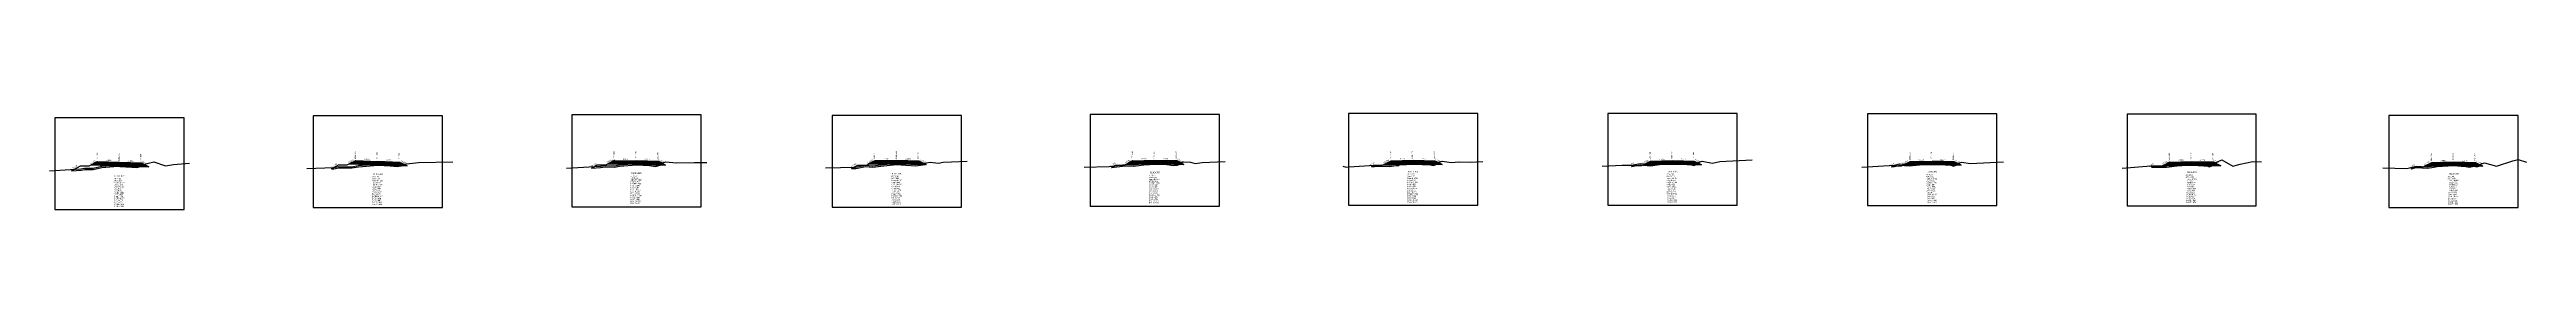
# Model space of a CAD drawing. Extents: x -7 to 78429, y 1189 to 1262.
# Drawn here: x 36794 to 37362, y 1240 to 1262 of the extents above; entities that cross this region are included whole.
import ezdxf
from ezdxf.enums import TextEntityAlignment as Align

# ---------------------------------------------------------------- set-up
doc = ezdxf.new("R2010")
doc.units = 0

msp = doc.modelspace()

# ---------------------------------------------------------------- linework, layer by layer
at = {"layer": 'A4_BORDER', "color": 7}
for points in [[(36794.767, 1240.319), (36824.467, 1240.319), (36824.467, 1261.319), (36794.767, 1261.319), (36794.767, 1240.319)], [(36854.046, 1240.767), (36883.746, 1240.767), (36883.746, 1261.767), (36854.046, 1261.767), (36854.046, 1240.767)], [(36913.459, 1240.97), (36943.159, 1240.97), (36943.159, 1261.97), (36913.459, 1261.97), (36913.459, 1240.97)], [(36973.273, 1240.856), (37002.973, 1240.856), (37002.973, 1261.856), (36973.273, 1261.856), (36973.273, 1240.856)], [(37032.493, 1241.113), (37062.193, 1241.113), (37062.193, 1262.113), (37032.493, 1262.113), (37032.493, 1241.113)], [(37091.816, 1241.308), (37121.516, 1241.308), (37121.516, 1262.308), (37091.816, 1262.308), (37091.816, 1241.308)], [(37151.36, 1241.319), (37181.06, 1241.319), (37181.06, 1262.319), (37151.36, 1262.319), (37151.36, 1241.319)], [(37210.996, 1241.25), (37240.696, 1241.25), (37240.696, 1262.25), (37210.996, 1262.25), (37210.996, 1241.25)], [(37270.614, 1241.191), (37300.314, 1241.191), (37300.314, 1262.191), (37270.614, 1262.191), (37270.614, 1241.191)], [(37330.778, 1240.82), (37360.478, 1240.82), (37360.478, 1261.82), (37330.778, 1261.82), (37330.778, 1240.82)]]:
    msp.add_lwpolyline(points, dxfattribs=at)
at = {"layer": 'CLEAR_GROUND', "color": 8}
for points in [[(36798.604, 1249.169), (36800.77, 1249.307), (36801.616, 1249.464), (36803.575, 1249.503), (36805.56, 1249.952), (36809.181, 1250.224), (36809.68, 1250.179), (36812.391, 1250.029), (36813.59, 1249.969), (36815.575, 1250.48)], [(36858.304, 1249.617), (36858.813, 1249.632), (36859.891, 1249.848), (36862.943, 1249.836), (36864.476, 1250.068), (36868.897, 1250.471), (36871.755, 1250.359), (36873.376, 1250.201), (36875.33, 1250.449)], [(36918.004, 1249.82), (36920.09, 1249.935), (36921.171, 1250.1), (36923.264, 1250.015), (36924.441, 1250.231), (36928.324, 1250.581), (36931.342, 1250.428), (36932.648, 1250.204), (36934.518, 1250.744)], [(36977.704, 1249.706), (36978.681, 1249.731), (36980.898, 1250.147), (36982.62, 1250.007), (36984.462, 1250.282), (36988.047, 1250.626), (36990.17, 1250.508), (36992.36, 1250.303), (36994.108, 1250.57), (36994.722, 1250.663)], [(37037.404, 1249.963), (37040.547, 1250.317), (37042.461, 1250.236), (37043.66, 1250.434), (37044.814, 1250.578), (37047.399, 1250.705), (37050.146, 1250.61), (37051.64, 1250.411), (37052.19, 1250.498), (37052.5, 1250.486), (37053.645, 1250.848)], [(37097.104, 1250.158), (37097.827, 1250.212), (37099.397, 1250.263), (37101.213, 1250.198), (37102.727, 1250.398), (37103.405, 1250.432), (37103.554, 1250.56), (37106.763, 1250.742), (37110.667, 1250.59), (37111.281, 1250.406), (37112.79, 1250.917)], [(37156.804, 1250.169), (37156.832, 1250.169), (37158.845, 1250.576), (37161.183, 1250.365), (37163.218, 1250.66), (37166.196, 1250.806), (37169.219, 1250.732), (37169.875, 1250.621), (37170.384, 1250.612), (37171.153, 1250.398), (37172.332, 1250.84)], [(37216.504, 1250.1), (37217.25, 1250.145), (37218.425, 1250.45), (37220.59, 1250.308), (37222.956, 1250.588), (37225.835, 1250.779), (37228.594, 1250.631), (37229.2, 1250.516), (37229.993, 1250.531), (37230.723, 1250.265), (37232.088, 1250.674)], [(37276.204, 1250.041), (37279.715, 1250.02), (37282.096, 1250.338), (37285.429, 1250.562), (37286.992, 1250.378), (37288.295, 1250.319), (37288.931, 1250.346), (37289.534, 1250.061), (37291.221, 1250.81)], [(37335.904, 1249.67), (37337.053, 1249.929), (37339.568, 1249.824), (37340.619, 1249.978), (37341.854, 1250.205), (37345.587, 1250.398), (37347.386, 1250.28), (37348.395, 1250.162), (37349.226, 1250.024), (37350.32, 1250.219), (37350.933, 1250.065), (37351.934, 1250.43)]]:
    msp.add_lwpolyline(points, dxfattribs=at)
at = {"layer": 'DESIGN_ROAD_TRIMMED', "color": 1}
for points in [[(36858.304, 1249.617), (36859.896, 1250.526), (36861.896, 1250.526), (36863.896, 1251.526), (36863.896, 1251.526), (36863.802, 1251.479), (36863.802, 1251.479), (36863.523, 1251.339), (36863.523, 1251.339), (36863.243, 1251.2), (36863.243, 1251.2), (36862.963, 1251.06), (36862.963, 1251.06), (36862.683, 1250.92), (36862.683, 1250.92), (36862.403, 1250.78), (36868.896, 1250.546), (36868.896, 1250.696), (36868.896, 1250.696), (36868.896, 1250.846), (36868.896, 1250.846), (36868.896, 1250.996), (36868.896, 1250.996), (36868.896, 1251.146), (36868.896, 1251.146), (36868.896, 1251.296), (36868.896, 1251.296), (36868.896, 1251.346), (36868.896, 1251.346), (36868.896, 1251.346), (36868.896, 1251.346), (36868.896, 1251.346), (36868.896, 1251.296), (36868.896, 1251.296), (36868.896, 1251.146), (36868.896, 1251.146), (36868.896, 1250.996), (36868.896, 1250.996), (36868.896, 1250.846), (36868.896, 1250.846), (36868.896, 1250.696), (36868.896, 1250.696), (36868.896, 1250.546), (36875.62, 1250.304), (36875.297, 1250.466), (36875.297, 1250.466), (36874.973, 1250.627), (36874.973, 1250.627), (36874.65, 1250.789), (36874.65, 1250.789), (36874.327, 1250.95), (36874.327, 1250.95), (36874.003, 1251.112), (36874.003, 1251.112), (36873.896, 1251.166), (36873.896, 1251.166), (36875.33, 1250.449)], [(36918.004, 1249.82), (36919.309, 1250.566), (36921.309, 1250.566), (36923.309, 1251.566), (36923.309, 1251.566), (36923.212, 1251.517), (36923.212, 1251.517), (36922.92, 1251.371), (36922.92, 1251.371), (36922.628, 1251.225), (36922.628, 1251.225), (36922.336, 1251.079), (36922.336, 1251.079), (36922.045, 1250.933), (36922.045, 1250.933), (36921.753, 1250.788), (36928.309, 1250.695), (36928.309, 1250.845), (36928.309, 1250.845), (36928.309, 1250.995), (36928.309, 1250.995), (36928.309, 1251.145), (36928.309, 1251.145), (36928.309, 1251.295), (36928.309, 1251.295), (36928.309, 1251.445), (36928.309, 1251.445), (36928.309, 1251.495), (36928.309, 1251.495), (36928.309, 1251.495), (36928.309, 1251.495), (36928.309, 1251.495), (36928.309, 1251.445), (36928.309, 1251.445), (36928.309, 1251.295), (36928.309, 1251.295), (36928.309, 1251.145), (36928.309, 1251.145), (36928.309, 1250.995), (36928.309, 1250.995), (36928.309, 1250.845), (36928.309, 1250.845), (36928.309, 1250.695), (36935.009, 1250.499), (36934.69, 1250.658), (36934.69, 1250.658), (36934.371, 1250.817), (36934.371, 1250.817), (36934.053, 1250.977), (36934.053, 1250.977), (36933.734, 1251.136), (36933.734, 1251.136), (36933.415, 1251.295), (36933.415, 1251.295), (36933.309, 1251.348), (36933.309, 1251.348), (36934.518, 1250.744)], [(36977.704, 1249.706), (36979.123, 1250.516), (36981.123, 1250.516), (36983.123, 1251.516), (36983.123, 1251.516), (36983.02, 1251.465), (36983.02, 1251.465), (36982.711, 1251.31), (36982.711, 1251.31), (36982.402, 1251.156), (36982.402, 1251.156), (36982.093, 1251.002), (36982.093, 1251.002), (36981.784, 1250.847), (36981.784, 1250.847), (36981.475, 1250.693), (36988.123, 1250.788), (36988.123, 1250.938), (36988.123, 1250.938), (36988.123, 1251.088), (36988.123, 1251.088), (36988.123, 1251.238), (36988.123, 1251.238), (36988.123, 1251.388), (36988.123, 1251.388), (36988.123, 1251.538), (36988.123, 1251.538), (36988.123, 1251.588), (36988.123, 1251.588), (36988.123, 1251.588), (36988.123, 1251.588), (36988.123, 1251.588), (36988.123, 1251.538), (36988.123, 1251.538), (36988.123, 1251.388), (36988.123, 1251.388), (36988.123, 1251.238), (36988.123, 1251.238), (36988.123, 1251.088), (36988.123, 1251.088), (36988.123, 1250.938), (36988.123, 1250.938), (36988.123, 1250.788), (36994.807, 1250.621), (36994.491, 1250.779), (36994.491, 1250.779), (36994.175, 1250.937), (36994.175, 1250.937), (36993.859, 1251.095), (36993.859, 1251.095), (36993.544, 1251.252), (36993.544, 1251.252), (36993.228, 1251.41), (36993.228, 1251.41), (36993.123, 1251.463), (36993.123, 1251.463), (36994.722, 1250.663)], [(37037.404, 1249.963), (37038.343, 1250.499), (37040.343, 1250.499), (37042.343, 1251.499), (37042.343, 1251.499), (37042.238, 1251.446), (37042.238, 1251.446), (37041.922, 1251.288), (37041.922, 1251.288), (37041.606, 1251.131), (37041.606, 1251.131), (37041.29, 1250.973), (37041.29, 1250.973), (37040.975, 1250.815), (37040.975, 1250.815), (37040.659, 1250.657), (37047.343, 1250.824), (37047.343, 1250.974), (37047.343, 1250.974), (37047.343, 1251.124), (37047.343, 1251.124), (37047.343, 1251.274), (37047.343, 1251.274), (37047.343, 1251.424), (37047.343, 1251.424), (37047.343, 1251.574), (37047.343, 1251.574), (37047.343, 1251.624), (37047.343, 1251.624), (37047.343, 1251.624), (37047.343, 1251.624), (37047.343, 1251.624), (37047.343, 1251.574), (37047.343, 1251.574), (37047.343, 1251.424), (37047.343, 1251.424), (37047.343, 1251.274), (37047.343, 1251.274), (37047.343, 1251.124), (37047.343, 1251.124), (37047.343, 1250.974), (37047.343, 1250.974), (37047.343, 1250.824), (37054.027, 1250.657), (37053.711, 1250.815), (37053.711, 1250.815), (37053.396, 1250.973), (37053.396, 1250.973), (37053.08, 1251.131), (37053.08, 1251.131), (37052.764, 1251.288), (37052.764, 1251.288), (37052.448, 1251.446), (37052.448, 1251.446), (37052.343, 1251.499), (37052.343, 1251.499), (37053.645, 1250.848)], [(37097.104, 1250.158), (37097.666, 1250.479), (37099.666, 1250.479), (37101.666, 1251.479), (37101.666, 1251.479), (37101.561, 1251.426), (37101.561, 1251.426), (37101.245, 1251.268), (37101.245, 1251.268), (37100.929, 1251.111), (37100.929, 1251.111), (37100.613, 1250.953), (37100.613, 1250.953), (37100.298, 1250.795), (37100.298, 1250.795), (37099.982, 1250.637), (37106.666, 1250.804), (37106.666, 1250.954), (37106.666, 1250.954), (37106.666, 1251.104), (37106.666, 1251.104), (37106.666, 1251.254), (37106.666, 1251.254), (37106.666, 1251.404), (37106.666, 1251.404), (37106.666, 1251.554), (37106.666, 1251.554), (37106.666, 1251.604), (37106.666, 1251.604), (37106.666, 1251.604), (37106.666, 1251.604), (37106.666, 1251.604), (37106.666, 1251.554), (37106.666, 1251.554), (37106.666, 1251.404), (37106.666, 1251.404), (37106.666, 1251.254), (37106.666, 1251.254), (37106.666, 1251.104), (37106.666, 1251.104), (37106.666, 1250.954), (37106.666, 1250.954), (37106.666, 1250.804), (37113.35, 1250.637), (37113.035, 1250.795), (37113.035, 1250.795), (37112.719, 1250.953), (37112.719, 1250.953), (37112.403, 1251.111), (37112.403, 1251.111), (37112.087, 1251.268), (37112.087, 1251.268), (37111.771, 1251.426), (37111.771, 1251.426), (37111.666, 1251.479), (37111.666, 1251.479), (37112.79, 1250.917)], [(37156.804, 1250.169), (37157.21, 1250.401), (37159.21, 1250.401), (37161.21, 1251.401), (37161.21, 1251.401), (37161.105, 1251.348), (37161.105, 1251.348), (37160.789, 1251.19), (37160.789, 1251.19), (37160.473, 1251.033), (37160.473, 1251.033), (37160.158, 1250.875), (37160.158, 1250.875), (37159.842, 1250.717), (37159.842, 1250.717), (37159.526, 1250.559), (37166.21, 1250.726), (37166.21, 1250.876), (37166.21, 1250.876), (37166.21, 1251.026), (37166.21, 1251.026), (37166.21, 1251.176), (37166.21, 1251.176), (37166.21, 1251.326), (37166.21, 1251.326), (37166.21, 1251.476), (37166.21, 1251.476), (37166.21, 1251.526), (37166.21, 1251.526), (37166.21, 1251.526), (37166.21, 1251.526), (37166.21, 1251.526), (37166.21, 1251.476), (37166.21, 1251.476), (37166.21, 1251.326), (37166.21, 1251.326), (37166.21, 1251.176), (37166.21, 1251.176), (37166.21, 1251.026), (37166.21, 1251.026), (37166.21, 1250.876), (37166.21, 1250.876), (37166.21, 1250.726), (37172.894, 1250.559), (37172.579, 1250.717), (37172.579, 1250.717), (37172.263, 1250.875), (37172.263, 1250.875), (37171.947, 1251.033), (37171.947, 1251.033), (37171.631, 1251.19), (37171.631, 1251.19), (37171.315, 1251.348), (37171.315, 1251.348), (37171.21, 1251.401), (37171.21, 1251.401), (37172.332, 1250.84)], [(37216.504, 1250.1), (37216.846, 1250.295), (37218.846, 1250.295), (37220.846, 1251.295), (37220.846, 1251.295), (37220.741, 1251.242), (37220.741, 1251.242), (37220.425, 1251.084), (37220.425, 1251.084), (37220.109, 1250.927), (37220.109, 1250.927), (37219.793, 1250.769), (37219.793, 1250.769), (37219.478, 1250.611), (37219.478, 1250.611), (37219.162, 1250.453), (37225.846, 1250.62), (37225.846, 1250.77), (37225.846, 1250.77), (37225.846, 1250.92), (37225.846, 1250.92), (37225.846, 1251.07), (37225.846, 1251.07), (37225.846, 1251.22), (37225.846, 1251.22), (37225.846, 1251.37), (37225.846, 1251.37), (37225.846, 1251.42), (37225.846, 1251.42), (37225.846, 1251.42), (37225.846, 1251.42), (37225.846, 1251.42), (37225.846, 1251.37), (37225.846, 1251.37), (37225.846, 1251.22), (37225.846, 1251.22), (37225.846, 1251.07), (37225.846, 1251.07), (37225.846, 1250.92), (37225.846, 1250.92), (37225.846, 1250.77), (37225.846, 1250.77), (37225.846, 1250.62), (37232.53, 1250.453), (37232.215, 1250.611), (37232.215, 1250.611), (37231.899, 1250.769), (37231.899, 1250.769), (37231.583, 1250.927), (37231.583, 1250.927), (37231.267, 1251.084), (37231.267, 1251.084), (37230.951, 1251.242), (37230.951, 1251.242), (37230.846, 1251.295), (37230.846, 1251.295), (37232.088, 1250.674)], [(36798.604, 1249.169), (36800.617, 1250.319), (36802.617, 1250.319), (36804.617, 1251.319), (36804.617, 1251.319), (36804.524, 1251.272), (36804.524, 1251.272), (36804.244, 1251.132), (36804.244, 1251.132), (36803.964, 1250.993), (36803.964, 1250.993), (36803.684, 1250.853), (36803.684, 1250.853), (36803.404, 1250.713), (36803.404, 1250.713), (36803.124, 1250.573), (36809.617, 1250.339), (36809.617, 1250.489), (36809.617, 1250.489), (36809.617, 1250.639), (36809.617, 1250.639), (36809.617, 1250.789), (36809.617, 1250.789), (36809.617, 1250.939), (36809.617, 1250.939), (36809.617, 1251.089), (36809.617, 1251.089), (36809.617, 1251.139), (36809.617, 1251.139), (36809.617, 1251.139), (36809.617, 1251.139), (36809.617, 1251.139), (36809.617, 1251.089), (36809.617, 1251.089), (36809.617, 1250.939), (36809.617, 1250.939), (36809.617, 1250.789), (36809.617, 1250.789), (36809.617, 1250.639), (36809.617, 1250.639), (36809.617, 1250.489), (36809.617, 1250.489), (36809.617, 1250.339), (36816.341, 1250.097), (36816.018, 1250.259), (36816.018, 1250.259), (36815.695, 1250.42), (36815.695, 1250.42), (36815.371, 1250.582), (36815.371, 1250.582), (36815.048, 1250.743), (36815.048, 1250.743), (36814.725, 1250.905), (36814.725, 1250.905), (36814.617, 1250.959), (36814.617, 1250.959), (36815.575, 1250.48)], [(37276.204, 1250.041), (37276.464, 1250.189), (37278.464, 1250.189), (37280.464, 1251.189), (37280.464, 1251.189), (37280.359, 1251.136), (37280.359, 1251.136), (37280.043, 1250.978), (37280.043, 1250.978), (37279.727, 1250.821), (37279.727, 1250.821), (37279.411, 1250.663), (37279.411, 1250.663), (37279.095, 1250.505), (37279.095, 1250.505), (37278.78, 1250.347), (37285.464, 1250.514), (37285.464, 1250.664), (37285.464, 1250.664), (37285.464, 1250.814), (37285.464, 1250.814), (37285.464, 1250.964), (37285.464, 1250.964), (37285.464, 1251.114), (37285.464, 1251.114), (37285.464, 1251.264), (37285.464, 1251.264), (37285.464, 1251.314), (37285.464, 1251.314), (37285.464, 1251.314), (37285.464, 1251.314), (37285.464, 1251.314), (37285.464, 1251.264), (37285.464, 1251.264), (37285.464, 1251.114), (37285.464, 1251.114), (37285.464, 1250.964), (37285.464, 1250.964), (37285.464, 1250.814), (37285.464, 1250.814), (37285.464, 1250.664), (37285.464, 1250.664), (37285.464, 1250.514), (37292.148, 1250.347), (37291.832, 1250.505), (37291.832, 1250.505), (37291.516, 1250.663), (37291.516, 1250.663), (37291.201, 1250.821), (37291.201, 1250.821), (37290.885, 1250.978), (37290.885, 1250.978), (37290.569, 1251.136), (37290.569, 1251.136), (37290.464, 1251.189), (37290.464, 1251.189), (37291.221, 1250.81)], [(37335.904, 1249.67), (37336.628, 1250.083), (37338.628, 1250.083), (37340.628, 1251.083), (37340.628, 1251.083), (37340.523, 1251.03), (37340.523, 1251.03), (37340.207, 1250.872), (37340.207, 1250.872), (37339.891, 1250.715), (37339.891, 1250.715), (37339.575, 1250.557), (37339.575, 1250.557), (37339.259, 1250.399), (37339.259, 1250.399), (37338.944, 1250.241), (37345.628, 1250.408), (37345.628, 1250.558), (37345.628, 1250.558), (37345.628, 1250.708), (37345.628, 1250.708), (37345.628, 1250.858), (37345.628, 1250.858), (37345.628, 1251.008), (37345.628, 1251.008), (37345.628, 1251.158), (37345.628, 1251.158), (37345.628, 1251.208), (37345.628, 1251.208), (37345.628, 1251.208), (37345.628, 1251.208), (37345.628, 1251.208), (37345.628, 1251.158), (37345.628, 1251.158), (37345.628, 1251.008), (37345.628, 1251.008), (37345.628, 1250.858), (37345.628, 1250.858), (37345.628, 1250.708), (37345.628, 1250.708), (37345.628, 1250.558), (37345.628, 1250.558), (37345.628, 1250.408), (37352.312, 1250.241), (37351.996, 1250.399), (37351.996, 1250.399), (37351.68, 1250.557), (37351.68, 1250.557), (37351.365, 1250.715), (37351.365, 1250.715), (37351.049, 1250.872), (37351.049, 1250.872), (37350.733, 1251.03), (37350.733, 1251.03), (37350.628, 1251.083), (37350.628, 1251.083), (37351.934, 1250.43)]]:
    msp.add_lwpolyline(points, dxfattribs=at)
at = {"layer": 'FINISHED_ROAD', "color": 2}
for points in [[(36859.896, 1250.526), (36861.896, 1250.526), (36863.896, 1251.526), (36863.896, 1251.526), (36868.896, 1251.346), (36873.896, 1251.166), (36873.896, 1251.166)], [(36919.309, 1250.566), (36921.309, 1250.566), (36923.309, 1251.566), (36923.309, 1251.566), (36928.309, 1251.495), (36933.309, 1251.348), (36933.309, 1251.348)], [(36979.123, 1250.516), (36981.123, 1250.516), (36983.123, 1251.516), (36983.123, 1251.516), (36988.123, 1251.588), (36993.123, 1251.463), (36993.123, 1251.463)], [(37038.343, 1250.499), (37040.343, 1250.499), (37042.343, 1251.499), (37042.343, 1251.499), (37047.343, 1251.624), (37052.343, 1251.499), (37052.343, 1251.499)], [(37097.666, 1250.479), (37099.666, 1250.479), (37101.666, 1251.479), (37101.666, 1251.479), (37106.666, 1251.604), (37111.666, 1251.479), (37111.666, 1251.479)], [(37157.21, 1250.401), (37159.21, 1250.401), (37161.21, 1251.401), (37161.21, 1251.401), (37166.21, 1251.526), (37171.21, 1251.401), (37171.21, 1251.401)], [(37216.846, 1250.295), (37218.846, 1250.295), (37220.846, 1251.295), (37220.846, 1251.295), (37225.846, 1251.42), (37230.846, 1251.295), (37230.846, 1251.295)], [(36800.617, 1250.319), (36802.617, 1250.319), (36804.617, 1251.319), (36804.617, 1251.319), (36809.617, 1251.139), (36814.617, 1250.959), (36814.617, 1250.959)], [(37276.464, 1250.189), (37278.464, 1250.189), (37280.464, 1251.189), (37280.464, 1251.189), (37285.464, 1251.314), (37290.464, 1251.189), (37290.464, 1251.189)], [(37336.628, 1250.083), (37338.628, 1250.083), (37340.628, 1251.083), (37340.628, 1251.083), (37345.628, 1251.208), (37350.628, 1251.083), (37350.628, 1251.083)]]:
    msp.add_lwpolyline(points, dxfattribs=at)
at = {"layer": 'LAYER_0', "color": 4}
for points in [[(36863.896, 1251.526), (36863.802, 1251.479), (36868.896, 1251.296), (36868.896, 1251.346)], [(36923.309, 1251.566), (36923.212, 1251.517), (36928.309, 1251.445), (36928.309, 1251.495)], [(36983.123, 1251.516), (36983.02, 1251.465), (36988.123, 1251.538), (36988.123, 1251.588)], [(37042.343, 1251.499), (37042.238, 1251.446), (37047.343, 1251.574), (37047.343, 1251.624)], [(37101.666, 1251.479), (37101.561, 1251.426), (37106.666, 1251.554), (37106.666, 1251.604)], [(37161.21, 1251.401), (37161.105, 1251.348), (37166.21, 1251.476), (37166.21, 1251.526)], [(37220.846, 1251.295), (37220.741, 1251.242), (37225.846, 1251.37), (37225.846, 1251.42)], [(36804.617, 1251.319), (36804.524, 1251.272), (36809.617, 1251.089), (36809.617, 1251.139)], [(37280.464, 1251.189), (37280.359, 1251.136), (37285.464, 1251.264), (37285.464, 1251.314)], [(37340.628, 1251.083), (37340.523, 1251.03), (37345.628, 1251.158), (37345.628, 1251.208)]]:
    msp.add_lwpolyline(points, dxfattribs=at)
at = {"layer": 'LAYER_1', "color": 4}
for points in [[(36863.802, 1251.479), (36863.523, 1251.339), (36868.896, 1251.146), (36868.896, 1251.296)], [(36923.212, 1251.517), (36922.92, 1251.371), (36928.309, 1251.295), (36928.309, 1251.445)], [(36983.02, 1251.465), (36982.711, 1251.31), (36988.123, 1251.388), (36988.123, 1251.538)], [(37042.238, 1251.446), (37041.922, 1251.288), (37047.343, 1251.424), (37047.343, 1251.574)], [(37101.561, 1251.426), (37101.245, 1251.268), (37106.666, 1251.404), (37106.666, 1251.554)], [(37161.105, 1251.348), (37160.789, 1251.19), (37166.21, 1251.326), (37166.21, 1251.476)], [(36804.524, 1251.272), (36804.244, 1251.132), (36809.617, 1250.939), (36809.617, 1251.089)], [(37220.741, 1251.242), (37220.425, 1251.084), (37225.846, 1251.22), (37225.846, 1251.37)], [(37280.359, 1251.136), (37280.043, 1250.978), (37285.464, 1251.114), (37285.464, 1251.264)], [(37340.523, 1251.03), (37340.207, 1250.872), (37345.628, 1251.008), (37345.628, 1251.158)]]:
    msp.add_lwpolyline(points, dxfattribs=at)
at = {"layer": 'LAYER_10', "color": 6}
for points in [[(36815.695, 1250.42), (36816.018, 1250.259), (36809.617, 1250.489), (36809.617, 1250.639)], [(36874.973, 1250.627), (36875.297, 1250.466), (36868.896, 1250.696), (36868.896, 1250.846)], [(36934.371, 1250.817), (36934.69, 1250.658), (36928.309, 1250.845), (36928.309, 1250.995)], [(36994.175, 1250.937), (36994.491, 1250.779), (36988.123, 1250.938), (36988.123, 1251.088)], [(37053.396, 1250.973), (37053.711, 1250.815), (37047.343, 1250.974), (37047.343, 1251.124)], [(37112.719, 1250.953), (37113.035, 1250.795), (37106.666, 1250.954), (37106.666, 1251.104)], [(37172.263, 1250.875), (37172.579, 1250.717), (37166.21, 1250.876), (37166.21, 1251.026)], [(37231.899, 1250.769), (37232.215, 1250.611), (37225.846, 1250.77), (37225.846, 1250.92)], [(37291.516, 1250.663), (37291.832, 1250.505), (37285.464, 1250.664), (37285.464, 1250.814)], [(37351.68, 1250.557), (37351.996, 1250.399), (37345.628, 1250.558), (37345.628, 1250.708)]]:
    msp.add_lwpolyline(points, dxfattribs=at)
at = {"layer": 'LAYER_11', "color": 6}
for points in [[(36816.018, 1250.259), (36816.341, 1250.097), (36809.617, 1250.339), (36809.617, 1250.489)], [(36875.297, 1250.466), (36875.62, 1250.304), (36868.896, 1250.546), (36868.896, 1250.696)], [(36934.69, 1250.658), (36935.009, 1250.499), (36928.309, 1250.695), (36928.309, 1250.845)], [(36994.491, 1250.779), (36994.807, 1250.621), (36988.123, 1250.788), (36988.123, 1250.938)], [(37053.711, 1250.815), (37054.027, 1250.657), (37047.343, 1250.824), (37047.343, 1250.974)], [(37113.035, 1250.795), (37113.35, 1250.637), (37106.666, 1250.804), (37106.666, 1250.954)], [(37172.579, 1250.717), (37172.894, 1250.559), (37166.21, 1250.726), (37166.21, 1250.876)], [(37232.215, 1250.611), (37232.53, 1250.453), (37225.846, 1250.62), (37225.846, 1250.77)], [(37291.832, 1250.505), (37292.148, 1250.347), (37285.464, 1250.514), (37285.464, 1250.664)], [(37351.996, 1250.399), (37352.312, 1250.241), (37345.628, 1250.408), (37345.628, 1250.558)]]:
    msp.add_lwpolyline(points, dxfattribs=at)
at = {"layer": 'LAYER_2', "color": 4}
for points in [[(37041.922, 1251.288), (37041.606, 1251.131), (37047.343, 1251.274), (37047.343, 1251.424)], [(36804.244, 1251.132), (36803.964, 1250.993), (36809.617, 1250.789), (36809.617, 1250.939)], [(36863.523, 1251.339), (36863.243, 1251.2), (36868.896, 1250.996), (36868.896, 1251.146)], [(36922.92, 1251.371), (36922.628, 1251.225), (36928.309, 1251.145), (36928.309, 1251.295)], [(36982.711, 1251.31), (36982.402, 1251.156), (36988.123, 1251.238), (36988.123, 1251.388)], [(37101.245, 1251.268), (37100.929, 1251.111), (37106.666, 1251.254), (37106.666, 1251.404)], [(37160.789, 1251.19), (37160.473, 1251.033), (37166.21, 1251.176), (37166.21, 1251.326)], [(37220.425, 1251.084), (37220.109, 1250.927), (37225.846, 1251.07), (37225.846, 1251.22)], [(37280.043, 1250.978), (37279.727, 1250.821), (37285.464, 1250.964), (37285.464, 1251.114)], [(37340.207, 1250.872), (37339.891, 1250.715), (37345.628, 1250.858), (37345.628, 1251.008)]]:
    msp.add_lwpolyline(points, dxfattribs=at)
at = {"layer": 'LAYER_3', "color": 4}
for points in [[(36803.964, 1250.993), (36803.684, 1250.853), (36809.617, 1250.639), (36809.617, 1250.789)], [(36863.243, 1251.2), (36862.963, 1251.06), (36868.896, 1250.846), (36868.896, 1250.996)], [(36922.628, 1251.225), (36922.336, 1251.079), (36928.309, 1250.995), (36928.309, 1251.145)], [(36982.402, 1251.156), (36982.093, 1251.002), (36988.123, 1251.088), (36988.123, 1251.238)], [(37041.606, 1251.131), (37041.29, 1250.973), (37047.343, 1251.124), (37047.343, 1251.274)], [(37100.929, 1251.111), (37100.613, 1250.953), (37106.666, 1251.104), (37106.666, 1251.254)], [(37160.473, 1251.033), (37160.158, 1250.875), (37166.21, 1251.026), (37166.21, 1251.176)], [(37220.109, 1250.927), (37219.793, 1250.769), (37225.846, 1250.92), (37225.846, 1251.07)], [(37279.727, 1250.821), (37279.411, 1250.663), (37285.464, 1250.814), (37285.464, 1250.964)], [(37339.891, 1250.715), (37339.575, 1250.557), (37345.628, 1250.708), (37345.628, 1250.858)]]:
    msp.add_lwpolyline(points, dxfattribs=at)
at = {"layer": 'LAYER_4', "color": 4}
for points in [[(36803.684, 1250.853), (36803.404, 1250.713), (36809.617, 1250.489), (36809.617, 1250.639)], [(36862.963, 1251.06), (36862.683, 1250.92), (36868.896, 1250.696), (36868.896, 1250.846)], [(36922.336, 1251.079), (36922.045, 1250.933), (36928.309, 1250.845), (36928.309, 1250.995)], [(36982.093, 1251.002), (36981.784, 1250.847), (36988.123, 1250.938), (36988.123, 1251.088)], [(37041.29, 1250.973), (37040.975, 1250.815), (37047.343, 1250.974), (37047.343, 1251.124)], [(37100.613, 1250.953), (37100.298, 1250.795), (37106.666, 1250.954), (37106.666, 1251.104)], [(37160.158, 1250.875), (37159.842, 1250.717), (37166.21, 1250.876), (37166.21, 1251.026)], [(37219.793, 1250.769), (37219.478, 1250.611), (37225.846, 1250.77), (37225.846, 1250.92)], [(37279.411, 1250.663), (37279.095, 1250.505), (37285.464, 1250.664), (37285.464, 1250.814)], [(37339.575, 1250.557), (37339.259, 1250.399), (37345.628, 1250.558), (37345.628, 1250.708)]]:
    msp.add_lwpolyline(points, dxfattribs=at)
at = {"layer": 'LAYER_5', "color": 4}
for points in [[(36803.404, 1250.713), (36803.124, 1250.573), (36809.617, 1250.339), (36809.617, 1250.489)], [(36862.683, 1250.92), (36862.403, 1250.78), (36868.896, 1250.546), (36868.896, 1250.696)], [(36922.045, 1250.933), (36921.753, 1250.788), (36928.309, 1250.695), (36928.309, 1250.845)], [(36981.784, 1250.847), (36981.475, 1250.693), (36988.123, 1250.788), (36988.123, 1250.938)], [(37040.975, 1250.815), (37040.659, 1250.657), (37047.343, 1250.824), (37047.343, 1250.974)], [(37100.298, 1250.795), (37099.982, 1250.637), (37106.666, 1250.804), (37106.666, 1250.954)], [(37159.842, 1250.717), (37159.526, 1250.559), (37166.21, 1250.726), (37166.21, 1250.876)], [(37219.478, 1250.611), (37219.162, 1250.453), (37225.846, 1250.62), (37225.846, 1250.77)], [(37279.095, 1250.505), (37278.78, 1250.347), (37285.464, 1250.514), (37285.464, 1250.664)], [(37339.259, 1250.399), (37338.944, 1250.241), (37345.628, 1250.408), (37345.628, 1250.558)]]:
    msp.add_lwpolyline(points, dxfattribs=at)
at = {"layer": 'LAYER_6', "color": 6}
for points in [[(36933.309, 1251.348), (36933.415, 1251.295), (36928.309, 1251.445), (36928.309, 1251.495)], [(36993.123, 1251.463), (36993.228, 1251.41), (36988.123, 1251.538), (36988.123, 1251.588)], [(37052.343, 1251.499), (37052.448, 1251.446), (37047.343, 1251.574), (37047.343, 1251.624)], [(37111.666, 1251.479), (37111.771, 1251.426), (37106.666, 1251.554), (37106.666, 1251.604)], [(37171.21, 1251.401), (37171.315, 1251.348), (37166.21, 1251.476), (37166.21, 1251.526)], [(37230.846, 1251.295), (37230.951, 1251.242), (37225.846, 1251.37), (37225.846, 1251.42)], [(36814.617, 1250.959), (36814.725, 1250.905), (36809.617, 1251.089), (36809.617, 1251.139)], [(36873.896, 1251.166), (36874.003, 1251.112), (36868.896, 1251.296), (36868.896, 1251.346)], [(37290.464, 1251.189), (37290.569, 1251.136), (37285.464, 1251.264), (37285.464, 1251.314)], [(37350.628, 1251.083), (37350.733, 1251.03), (37345.628, 1251.158), (37345.628, 1251.208)]]:
    msp.add_lwpolyline(points, dxfattribs=at)
at = {"layer": 'LAYER_7', "color": 6}
for points in [[(36933.415, 1251.295), (36933.734, 1251.136), (36928.309, 1251.295), (36928.309, 1251.445)], [(36993.228, 1251.41), (36993.544, 1251.252), (36988.123, 1251.388), (36988.123, 1251.538)], [(37052.448, 1251.446), (37052.764, 1251.288), (37047.343, 1251.424), (37047.343, 1251.574)], [(37111.771, 1251.426), (37112.087, 1251.268), (37106.666, 1251.404), (37106.666, 1251.554)], [(37171.315, 1251.348), (37171.631, 1251.19), (37166.21, 1251.326), (37166.21, 1251.476)], [(36814.725, 1250.905), (36815.048, 1250.743), (36809.617, 1250.939), (36809.617, 1251.089)], [(36874.003, 1251.112), (36874.327, 1250.95), (36868.896, 1251.146), (36868.896, 1251.296)], [(37230.951, 1251.242), (37231.267, 1251.084), (37225.846, 1251.22), (37225.846, 1251.37)], [(37290.569, 1251.136), (37290.885, 1250.978), (37285.464, 1251.114), (37285.464, 1251.264)], [(37350.733, 1251.03), (37351.049, 1250.872), (37345.628, 1251.008), (37345.628, 1251.158)]]:
    msp.add_lwpolyline(points, dxfattribs=at)
at = {"layer": 'LAYER_8', "color": 6}
for points in [[(37052.764, 1251.288), (37053.08, 1251.131), (37047.343, 1251.274), (37047.343, 1251.424)], [(36815.048, 1250.743), (36815.371, 1250.582), (36809.617, 1250.789), (36809.617, 1250.939)], [(36874.327, 1250.95), (36874.65, 1250.789), (36868.896, 1250.996), (36868.896, 1251.146)], [(36933.734, 1251.136), (36934.053, 1250.977), (36928.309, 1251.145), (36928.309, 1251.295)], [(36993.544, 1251.252), (36993.859, 1251.095), (36988.123, 1251.238), (36988.123, 1251.388)], [(37112.087, 1251.268), (37112.403, 1251.111), (37106.666, 1251.254), (37106.666, 1251.404)], [(37171.631, 1251.19), (37171.947, 1251.033), (37166.21, 1251.176), (37166.21, 1251.326)], [(37231.267, 1251.084), (37231.583, 1250.927), (37225.846, 1251.07), (37225.846, 1251.22)], [(37290.885, 1250.978), (37291.201, 1250.821), (37285.464, 1250.964), (37285.464, 1251.114)], [(37351.049, 1250.872), (37351.365, 1250.715), (37345.628, 1250.858), (37345.628, 1251.008)]]:
    msp.add_lwpolyline(points, dxfattribs=at)
at = {"layer": 'LAYER_9', "color": 6}
for points in [[(36815.371, 1250.582), (36815.695, 1250.42), (36809.617, 1250.639), (36809.617, 1250.789)], [(36874.65, 1250.789), (36874.973, 1250.627), (36868.896, 1250.846), (36868.896, 1250.996)], [(36934.053, 1250.977), (36934.371, 1250.817), (36928.309, 1250.995), (36928.309, 1251.145)], [(36993.859, 1251.095), (36994.175, 1250.937), (36988.123, 1251.088), (36988.123, 1251.238)], [(37053.08, 1251.131), (37053.396, 1250.973), (37047.343, 1251.124), (37047.343, 1251.274)], [(37112.403, 1251.111), (37112.719, 1250.953), (37106.666, 1251.104), (37106.666, 1251.254)], [(37171.947, 1251.033), (37172.263, 1250.875), (37166.21, 1251.026), (37166.21, 1251.176)], [(37231.583, 1250.927), (37231.899, 1250.769), (37225.846, 1250.92), (37225.846, 1251.07)], [(37291.201, 1250.821), (37291.516, 1250.663), (37285.464, 1250.814), (37285.464, 1250.964)], [(37351.365, 1250.715), (37351.68, 1250.557), (37345.628, 1250.708), (37345.628, 1250.858)]]:
    msp.add_lwpolyline(points, dxfattribs=at)
at = {"layer": 'NATURAL_GROUND', "color": 3}
for points in [[(37090.505, 1250.237), (37091.317, 1249.997), (37091.984, 1250.079), (37097.811, 1250.511), (37099.397, 1250.563), (37101.199, 1250.499), (37102.7, 1250.697), (37103.287, 1250.726), (37103.435, 1250.853), (37106.76, 1251.042), (37110.717, 1250.888), (37111.275, 1250.721), (37113.371, 1251.43), (37115.476, 1251.097), (37117.186, 1251.266), (37117.262, 1251.275), (37119.781, 1251.194), (37122.686, 1251.309)], [(37150.101, 1250.256), (37154.669, 1250.49), (37156.803, 1250.469), (37158.828, 1250.879), (37161.175, 1250.667), (37163.189, 1250.959), (37166.192, 1251.106), (37169.248, 1251.032), (37169.903, 1250.921), (37170.428, 1250.911), (37171.139, 1250.713), (37173.031, 1251.422), (37175.397, 1250.928), (37177.077, 1251.298), (37184.565, 1251.694)], [(37269.518, 1249.781), (37276.092, 1250.341), (37279.696, 1250.32), (37282.066, 1250.636), (37285.437, 1250.863), (37287.017, 1250.677), (37288.296, 1250.619), (37288.992, 1250.649), (37289.538, 1250.391), (37292.405, 1251.664), (37294.927, 1250.275), (37296.637, 1250.744), (37299.496, 1251.321), (37301.513, 1251.259)], [(37329.339, 1249.833), (37334.883, 1249.746), (37337.026, 1250.23), (37339.553, 1250.125), (37340.57, 1250.274), (37341.819, 1250.504), (37345.589, 1250.699), (37347.414, 1250.579), (37348.437, 1250.459), (37349.224, 1250.328), (37350.331, 1250.526), (37350.917, 1250.379), (37352.7, 1251.029), (37355.506, 1250.277), (37359.222, 1251.472), (37360.476, 1251.8), (37362.349, 1251.134)], [(36793.528, 1249.146), (36800.733, 1249.605), (36801.585, 1249.764), (36803.539, 1249.802), (36805.515, 1250.249), (36809.183, 1250.525), (36809.702, 1250.478), (36812.407, 1250.329), (36813.559, 1250.271), (36817.455, 1251.274), (36820.192, 1250.308), (36822.009, 1250.597), (36825.672, 1250.926)], [(36852.618, 1249.742), (36858.779, 1249.931), (36859.862, 1250.149), (36862.921, 1250.136), (36864.44, 1250.366), (36868.89, 1250.771), (36871.776, 1250.658), (36873.372, 1250.503), (36875.469, 1250.769), (36878.261, 1251.087), (36886.144, 1251.205)], [(36912.259, 1249.804), (36920.059, 1250.234), (36921.154, 1250.401), (36923.243, 1250.316), (36924.401, 1250.529), (36928.318, 1250.882), (36931.375, 1250.727), (36932.631, 1250.512), (36935.053, 1251.211), (36937.404, 1251.013), (36941.557, 1251.073), (36944.482, 1251.099)], [(36971.748, 1249.853), (36978.65, 1250.03), (36980.883, 1250.449), (36982.61, 1250.309), (36984.426, 1250.58), (36988.041, 1250.927), (36990.193, 1250.807), (36992.352, 1250.605), (36994.063, 1250.866), (36995.796, 1251.13), (36997.64, 1250.905), (36998.74, 1251.132), (37000.692, 1251.229), (37004.273, 1251.399)], [(37031.11, 1250.041), (37036.901, 1250.208), (37040.536, 1250.618), (37042.443, 1250.537), (37043.617, 1250.73), (37044.788, 1250.877), (37047.397, 1251.005), (37050.171, 1250.909), (37051.636, 1250.714), (37052.172, 1250.799), (37052.46, 1250.788), (37053.941, 1251.256), (37055.541, 1251.137), (37056.61, 1250.854), (37058.242, 1251.124), (37063.484, 1251.285)], [(37209.755, 1249.993), (37217.203, 1250.443), (37218.396, 1250.752), (37220.582, 1250.609), (37222.928, 1250.886), (37225.833, 1251.08), (37228.63, 1250.929), (37229.225, 1250.816), (37230.043, 1250.832), (37230.732, 1250.581), (37232.703, 1251.172), (37234.605, 1250.883), (37242.216, 1251.207)]]:
    msp.add_lwpolyline(points, dxfattribs=at)
at = {"layer": 'STRUCTURE_LEFT', "color": 4}
for points in [[(36863.896, 1251.526), (36863.802, 1251.479), (36863.802, 1251.479), (36863.523, 1251.339), (36863.523, 1251.339), (36863.243, 1251.2), (36863.243, 1251.2), (36862.963, 1251.06), (36862.963, 1251.06), (36862.683, 1250.92), (36862.683, 1250.92), (36862.403, 1250.78), (36868.896, 1250.546), (36868.896, 1250.696), (36868.896, 1250.696), (36868.896, 1250.846), (36868.896, 1250.846), (36868.896, 1250.996), (36868.896, 1250.996), (36868.896, 1251.146), (36868.896, 1251.146), (36868.896, 1251.296), (36868.896, 1251.296), (36868.896, 1251.346), (36868.896, 1251.346)], [(36923.309, 1251.566), (36923.212, 1251.517), (36923.212, 1251.517), (36922.92, 1251.371), (36922.92, 1251.371), (36922.628, 1251.225), (36922.628, 1251.225), (36922.336, 1251.079), (36922.336, 1251.079), (36922.045, 1250.933), (36922.045, 1250.933), (36921.753, 1250.788), (36928.309, 1250.695), (36928.309, 1250.845), (36928.309, 1250.845), (36928.309, 1250.995), (36928.309, 1250.995), (36928.309, 1251.145), (36928.309, 1251.145), (36928.309, 1251.295), (36928.309, 1251.295), (36928.309, 1251.445), (36928.309, 1251.445), (36928.309, 1251.495), (36928.309, 1251.495)], [(36983.123, 1251.516), (36983.02, 1251.465), (36983.02, 1251.465), (36982.711, 1251.31), (36982.711, 1251.31), (36982.402, 1251.156), (36982.402, 1251.156), (36982.093, 1251.002), (36982.093, 1251.002), (36981.784, 1250.847), (36981.784, 1250.847), (36981.475, 1250.693), (36988.123, 1250.788), (36988.123, 1250.938), (36988.123, 1250.938), (36988.123, 1251.088), (36988.123, 1251.088), (36988.123, 1251.238), (36988.123, 1251.238), (36988.123, 1251.388), (36988.123, 1251.388), (36988.123, 1251.538), (36988.123, 1251.538), (36988.123, 1251.588), (36988.123, 1251.588)], [(37042.343, 1251.499), (37042.238, 1251.446), (37042.238, 1251.446), (37041.922, 1251.288), (37041.922, 1251.288), (37041.606, 1251.131), (37041.606, 1251.131), (37041.29, 1250.973), (37041.29, 1250.973), (37040.975, 1250.815), (37040.975, 1250.815), (37040.659, 1250.657), (37047.343, 1250.824), (37047.343, 1250.974), (37047.343, 1250.974), (37047.343, 1251.124), (37047.343, 1251.124), (37047.343, 1251.274), (37047.343, 1251.274), (37047.343, 1251.424), (37047.343, 1251.424), (37047.343, 1251.574), (37047.343, 1251.574), (37047.343, 1251.624), (37047.343, 1251.624)], [(37101.666, 1251.479), (37101.561, 1251.426), (37101.561, 1251.426), (37101.245, 1251.268), (37101.245, 1251.268), (37100.929, 1251.111), (37100.929, 1251.111), (37100.613, 1250.953), (37100.613, 1250.953), (37100.298, 1250.795), (37100.298, 1250.795), (37099.982, 1250.637), (37106.666, 1250.804), (37106.666, 1250.954), (37106.666, 1250.954), (37106.666, 1251.104), (37106.666, 1251.104), (37106.666, 1251.254), (37106.666, 1251.254), (37106.666, 1251.404), (37106.666, 1251.404), (37106.666, 1251.554), (37106.666, 1251.554), (37106.666, 1251.604), (37106.666, 1251.604)], [(37161.21, 1251.401), (37161.105, 1251.348), (37161.105, 1251.348), (37160.789, 1251.19), (37160.789, 1251.19), (37160.473, 1251.033), (37160.473, 1251.033), (37160.158, 1250.875), (37160.158, 1250.875), (37159.842, 1250.717), (37159.842, 1250.717), (37159.526, 1250.559), (37166.21, 1250.726), (37166.21, 1250.876), (37166.21, 1250.876), (37166.21, 1251.026), (37166.21, 1251.026), (37166.21, 1251.176), (37166.21, 1251.176), (37166.21, 1251.326), (37166.21, 1251.326), (37166.21, 1251.476), (37166.21, 1251.476), (37166.21, 1251.526), (37166.21, 1251.526)], [(37220.846, 1251.295), (37220.741, 1251.242), (37220.741, 1251.242), (37220.425, 1251.084), (37220.425, 1251.084), (37220.109, 1250.927), (37220.109, 1250.927), (37219.793, 1250.769), (37219.793, 1250.769), (37219.478, 1250.611), (37219.478, 1250.611), (37219.162, 1250.453), (37225.846, 1250.62), (37225.846, 1250.77), (37225.846, 1250.77), (37225.846, 1250.92), (37225.846, 1250.92), (37225.846, 1251.07), (37225.846, 1251.07), (37225.846, 1251.22), (37225.846, 1251.22), (37225.846, 1251.37), (37225.846, 1251.37), (37225.846, 1251.42), (37225.846, 1251.42)], [(36804.617, 1251.319), (36804.524, 1251.272), (36804.524, 1251.272), (36804.244, 1251.132), (36804.244, 1251.132), (36803.964, 1250.993), (36803.964, 1250.993), (36803.684, 1250.853), (36803.684, 1250.853), (36803.404, 1250.713), (36803.404, 1250.713), (36803.124, 1250.573), (36809.617, 1250.339), (36809.617, 1250.489), (36809.617, 1250.489), (36809.617, 1250.639), (36809.617, 1250.639), (36809.617, 1250.789), (36809.617, 1250.789), (36809.617, 1250.939), (36809.617, 1250.939), (36809.617, 1251.089), (36809.617, 1251.089), (36809.617, 1251.139), (36809.617, 1251.139)], [(37280.464, 1251.189), (37280.359, 1251.136), (37280.359, 1251.136), (37280.043, 1250.978), (37280.043, 1250.978), (37279.727, 1250.821), (37279.727, 1250.821), (37279.411, 1250.663), (37279.411, 1250.663), (37279.095, 1250.505), (37279.095, 1250.505), (37278.78, 1250.347), (37285.464, 1250.514), (37285.464, 1250.664), (37285.464, 1250.664), (37285.464, 1250.814), (37285.464, 1250.814), (37285.464, 1250.964), (37285.464, 1250.964), (37285.464, 1251.114), (37285.464, 1251.114), (37285.464, 1251.264), (37285.464, 1251.264), (37285.464, 1251.314), (37285.464, 1251.314)], [(37340.628, 1251.083), (37340.523, 1251.03), (37340.523, 1251.03), (37340.207, 1250.872), (37340.207, 1250.872), (37339.891, 1250.715), (37339.891, 1250.715), (37339.575, 1250.557), (37339.575, 1250.557), (37339.259, 1250.399), (37339.259, 1250.399), (37338.944, 1250.241), (37345.628, 1250.408), (37345.628, 1250.558), (37345.628, 1250.558), (37345.628, 1250.708), (37345.628, 1250.708), (37345.628, 1250.858), (37345.628, 1250.858), (37345.628, 1251.008), (37345.628, 1251.008), (37345.628, 1251.158), (37345.628, 1251.158), (37345.628, 1251.208), (37345.628, 1251.208)]]:
    msp.add_lwpolyline(points, dxfattribs=at)
at = {"layer": 'STRUCTURE_RIGHT', "color": 6}
for points in [[(36928.309, 1251.495), (36928.309, 1251.495), (36928.309, 1251.445), (36928.309, 1251.445), (36928.309, 1251.295), (36928.309, 1251.295), (36928.309, 1251.145), (36928.309, 1251.145), (36928.309, 1250.995), (36928.309, 1250.995), (36928.309, 1250.845), (36928.309, 1250.845), (36928.309, 1250.695), (36935.009, 1250.499), (36934.69, 1250.658), (36934.69, 1250.658), (36934.371, 1250.817), (36934.371, 1250.817), (36934.053, 1250.977), (36934.053, 1250.977), (36933.734, 1251.136), (36933.734, 1251.136), (36933.415, 1251.295), (36933.415, 1251.295), (36933.309, 1251.348)], [(36988.123, 1251.588), (36988.123, 1251.588), (36988.123, 1251.538), (36988.123, 1251.538), (36988.123, 1251.388), (36988.123, 1251.388), (36988.123, 1251.238), (36988.123, 1251.238), (36988.123, 1251.088), (36988.123, 1251.088), (36988.123, 1250.938), (36988.123, 1250.938), (36988.123, 1250.788), (36994.807, 1250.621), (36994.491, 1250.779), (36994.491, 1250.779), (36994.175, 1250.937), (36994.175, 1250.937), (36993.859, 1251.095), (36993.859, 1251.095), (36993.544, 1251.252), (36993.544, 1251.252), (36993.228, 1251.41), (36993.228, 1251.41), (36993.123, 1251.463)], [(37047.343, 1251.624), (37047.343, 1251.624), (37047.343, 1251.574), (37047.343, 1251.574), (37047.343, 1251.424), (37047.343, 1251.424), (37047.343, 1251.274), (37047.343, 1251.274), (37047.343, 1251.124), (37047.343, 1251.124), (37047.343, 1250.974), (37047.343, 1250.974), (37047.343, 1250.824), (37054.027, 1250.657), (37053.711, 1250.815), (37053.711, 1250.815), (37053.396, 1250.973), (37053.396, 1250.973), (37053.08, 1251.131), (37053.08, 1251.131), (37052.764, 1251.288), (37052.764, 1251.288), (37052.448, 1251.446), (37052.448, 1251.446), (37052.343, 1251.499)], [(37106.666, 1251.604), (37106.666, 1251.604), (37106.666, 1251.554), (37106.666, 1251.554), (37106.666, 1251.404), (37106.666, 1251.404), (37106.666, 1251.254), (37106.666, 1251.254), (37106.666, 1251.104), (37106.666, 1251.104), (37106.666, 1250.954), (37106.666, 1250.954), (37106.666, 1250.804), (37113.35, 1250.637), (37113.035, 1250.795), (37113.035, 1250.795), (37112.719, 1250.953), (37112.719, 1250.953), (37112.403, 1251.111), (37112.403, 1251.111), (37112.087, 1251.268), (37112.087, 1251.268), (37111.771, 1251.426), (37111.771, 1251.426), (37111.666, 1251.479)], [(37166.21, 1251.526), (37166.21, 1251.526), (37166.21, 1251.476), (37166.21, 1251.476), (37166.21, 1251.326), (37166.21, 1251.326), (37166.21, 1251.176), (37166.21, 1251.176), (37166.21, 1251.026), (37166.21, 1251.026), (37166.21, 1250.876), (37166.21, 1250.876), (37166.21, 1250.726), (37172.894, 1250.559), (37172.579, 1250.717), (37172.579, 1250.717), (37172.263, 1250.875), (37172.263, 1250.875), (37171.947, 1251.033), (37171.947, 1251.033), (37171.631, 1251.19), (37171.631, 1251.19), (37171.315, 1251.348), (37171.315, 1251.348), (37171.21, 1251.401)], [(37225.846, 1251.42), (37225.846, 1251.42), (37225.846, 1251.37), (37225.846, 1251.37), (37225.846, 1251.22), (37225.846, 1251.22), (37225.846, 1251.07), (37225.846, 1251.07), (37225.846, 1250.92), (37225.846, 1250.92), (37225.846, 1250.77), (37225.846, 1250.77), (37225.846, 1250.62), (37232.53, 1250.453), (37232.215, 1250.611), (37232.215, 1250.611), (37231.899, 1250.769), (37231.899, 1250.769), (37231.583, 1250.927), (37231.583, 1250.927), (37231.267, 1251.084), (37231.267, 1251.084), (37230.951, 1251.242), (37230.951, 1251.242), (37230.846, 1251.295)], [(36809.617, 1251.139), (36809.617, 1251.139), (36809.617, 1251.089), (36809.617, 1251.089), (36809.617, 1250.939), (36809.617, 1250.939), (36809.617, 1250.789), (36809.617, 1250.789), (36809.617, 1250.639), (36809.617, 1250.639), (36809.617, 1250.489), (36809.617, 1250.489), (36809.617, 1250.339), (36816.341, 1250.097), (36816.018, 1250.259), (36816.018, 1250.259), (36815.695, 1250.42), (36815.695, 1250.42), (36815.371, 1250.582), (36815.371, 1250.582), (36815.048, 1250.743), (36815.048, 1250.743), (36814.725, 1250.905), (36814.725, 1250.905), (36814.617, 1250.959)], [(36868.896, 1251.346), (36868.896, 1251.346), (36868.896, 1251.296), (36868.896, 1251.296), (36868.896, 1251.146), (36868.896, 1251.146), (36868.896, 1250.996), (36868.896, 1250.996), (36868.896, 1250.846), (36868.896, 1250.846), (36868.896, 1250.696), (36868.896, 1250.696), (36868.896, 1250.546), (36875.62, 1250.304), (36875.297, 1250.466), (36875.297, 1250.466), (36874.973, 1250.627), (36874.973, 1250.627), (36874.65, 1250.789), (36874.65, 1250.789), (36874.327, 1250.95), (36874.327, 1250.95), (36874.003, 1251.112), (36874.003, 1251.112), (36873.896, 1251.166)], [(37285.464, 1251.314), (37285.464, 1251.314), (37285.464, 1251.264), (37285.464, 1251.264), (37285.464, 1251.114), (37285.464, 1251.114), (37285.464, 1250.964), (37285.464, 1250.964), (37285.464, 1250.814), (37285.464, 1250.814), (37285.464, 1250.664), (37285.464, 1250.664), (37285.464, 1250.514), (37292.148, 1250.347), (37291.832, 1250.505), (37291.832, 1250.505), (37291.516, 1250.663), (37291.516, 1250.663), (37291.201, 1250.821), (37291.201, 1250.821), (37290.885, 1250.978), (37290.885, 1250.978), (37290.569, 1251.136), (37290.569, 1251.136), (37290.464, 1251.189)], [(37345.628, 1251.208), (37345.628, 1251.208), (37345.628, 1251.158), (37345.628, 1251.158), (37345.628, 1251.008), (37345.628, 1251.008), (37345.628, 1250.858), (37345.628, 1250.858), (37345.628, 1250.708), (37345.628, 1250.708), (37345.628, 1250.558), (37345.628, 1250.558), (37345.628, 1250.408), (37352.312, 1250.241), (37351.996, 1250.399), (37351.996, 1250.399), (37351.68, 1250.557), (37351.68, 1250.557), (37351.365, 1250.715), (37351.365, 1250.715), (37351.049, 1250.872), (37351.049, 1250.872), (37350.733, 1251.03), (37350.733, 1251.03), (37350.628, 1251.083)]]:
    msp.add_lwpolyline(points, dxfattribs=at)

# ---------------------------------------------------------------- texts
at = {"layer": 'INFO_TEXT'}
for s, p in [('AT:7.483', (36808.267, 1247.219)), ('AW:0.351', (36808.267, 1246.769)), ('Topsoil:5.137', (36808.267, 1246.319)), ('L:top:0.252', (36808.267, 1245.869)), ('L:CRR:0.785', (36808.267, 1245.419)), ('AT:6.184', (36867.546, 1247.667)), ('AW:0.075', (36867.546, 1247.217)), ('Topsoil:5.133', (36867.546, 1246.767)), ('L:top:0.252', (36867.546, 1246.317)), ('L:CRR:0.785', (36867.546, 1245.867)), ('L:C1:0.827', (36867.546, 1245.417)), ('AT:5.947', (36926.959, 1247.87)), ('AW:0.141', (36926.959, 1247.42)), ('Topsoil:5.000', (36926.959, 1246.97)), ('L:top:0.252', (36926.959, 1246.52)), ('L:CRR:0.786', (36926.959, 1246.07)), ('L:C1:0.830', (36926.959, 1245.62)), ('AT:6.135', (36986.773, 1247.756)), ('AW:0.006', (36986.773, 1247.306)), ('Topsoil:5.142', (36986.773, 1246.856)), ('L:top:0.253', (36986.773, 1246.406)), ('L:CRR:0.789', (36986.773, 1245.956)), ('L:C1:0.835', (36986.773, 1245.506)), ('AT:3.744', (37045.993, 1248.013)), ('AW:0.083', (37045.993, 1247.563)), ('Topsoil:4.911', (37045.993, 1247.113)), ('L:top:0.253', (37045.993, 1246.663)), ('L:CRR:0.789', (37045.993, 1246.213)), ('L:C1:0.837', (37045.993, 1245.763)), ('AT:2.959', (37105.316, 1248.208)), ('AW:0.172', (37105.316, 1247.758)), ('Topsoil:4.761', (37105.316, 1247.308)), ('L:top:0.253', (37105.316, 1246.858)), ('L:CRR:0.789', (37105.316, 1246.408)), ('L:C1:0.837', (37105.316, 1245.958)), ('L:C2:0.884', (37105.316, 1245.508)), ('AT:0.697', (37164.86, 1248.219)), ('AW:0.715', (37164.86, 1247.769)), ('Topsoil:4.717', (37164.86, 1247.319)), ('L:top:0.253', (37164.86, 1246.869)), ('L:CRR:0.789', (37164.86, 1246.419)), ('L:C1:0.837', (37164.86, 1245.969)), ('L:C2:0.884', (37164.86, 1245.519)), ('AT:0.652', (37224.496, 1248.15)), ('AW:0.881', (37224.496, 1247.7)), ('Topsoil:4.731', (37224.496, 1247.25)), ('L:top:0.253', (37224.496, 1246.8)), ('L:CRR:0.789', (37224.496, 1246.35)), ('L:C1:0.837', (37224.496, 1245.9)), ('L:C2:0.884', (37224.496, 1245.45)), ('AT:1.873', (37284.114, 1248.091)), ('AW:0.450', (37284.114, 1247.641)), ('Topsoil:4.583', (37284.114, 1247.191)), ('L:top:0.253', (37284.114, 1246.741)), ('L:CRR:0.789', (37284.114, 1246.291)), ('L:C1:0.837', (37284.114, 1245.841)), ('AT:2.441', (37344.278, 1247.72)), ('AW:0.075', (37344.278, 1247.27)), ('Topsoil:4.866', (37344.278, 1246.82)), ('L:top:0.253', (37344.278, 1246.37)), ('L:CRR:0.789', (37344.278, 1245.92)), ('L:C1:0.837', (37344.278, 1245.47)), ('L:C1:0.827', (36808.267, 1244.969)), ('L:C2:0.869', (36808.267, 1244.519)), ('L:G15:0.911', (36808.267, 1244.069)), ('L:G7:0.953', (36808.267, 1243.619)), ('R:top:0.253', (36808.267, 1243.169)), ('R:CRR:0.790', (36808.267, 1242.719)), ('R:C1:0.839', (36808.267, 1242.269)), ('R:C2:0.887', (36808.267, 1241.819)), ('R:G15:0.936', (36808.267, 1241.369)), ('R:G17:0.984', (36808.267, 1240.919)), ('L:C2:0.869', (36867.546, 1244.967)), ('L:G15:0.911', (36867.546, 1244.517)), ('L:G7:0.953', (36867.546, 1244.067)), ('R:top:0.253', (36867.546, 1243.617)), ('R:CRR:0.790', (36867.546, 1243.167)), ('R:C1:0.839', (36867.546, 1242.717)), ('R:C2:0.887', (36867.546, 1242.267)), ('R:G15:0.936', (36867.546, 1241.817)), ('R:G17:0.984', (36867.546, 1241.367)), ('L:C2:0.874', (36926.959, 1245.17)), ('L:G15:0.918', (36926.959, 1244.72)), ('L:G7:0.962', (36926.959, 1244.27)), ('R:top:0.253', (36926.959, 1243.82)), ('R:CRR:0.790', (36926.959, 1243.37)), ('R:C1:0.838', (36926.959, 1242.92)), ('R:C2:0.885', (36926.959, 1242.47)), ('R:G15:0.933', (36926.959, 1242.02)), ('R:G17:0.981', (36926.959, 1241.57)), ('L:C2:0.881', (36986.773, 1245.056)), ('L:G15:0.928', (36986.773, 1244.606)), ('L:G7:0.974', (36986.773, 1244.156)), ('R:top:0.253', (36986.773, 1243.706)), ('R:CRR:0.789', (36986.773, 1243.256)), ('R:C1:0.837', (36986.773, 1242.806)), ('R:C2:0.884', (36986.773, 1242.356)), ('R:G15:0.932', (36986.773, 1241.906)), ('R:G17:0.979', (36986.773, 1241.456)), ('L:C2:0.884', (37045.993, 1245.313)), ('L:G15:0.932', (37045.993, 1244.863)), ('L:G7:0.979', (37045.993, 1244.413)), ('R:top:0.253', (37045.993, 1243.963)), ('R:CRR:0.789', (37045.993, 1243.513)), ('R:C1:0.837', (37045.993, 1243.063)), ('R:C2:0.884', (37045.993, 1242.613)), ('R:G15:0.932', (37045.993, 1242.163)), ('R:G17:0.979', (37045.993, 1241.713)), ('L:G15:0.932', (37105.316, 1245.058)), ('L:G7:0.979', (37105.316, 1244.608)), ('R:top:0.253', (37105.316, 1244.158)), ('R:CRR:0.789', (37105.316, 1243.708)), ('R:C1:0.837', (37105.316, 1243.258)), ('R:C2:0.884', (37105.316, 1242.808)), ('R:G15:0.932', (37105.316, 1242.358)), ('R:G17:0.979', (37105.316, 1241.908)), ('L:G15:0.932', (37164.86, 1245.069)), ('L:G7:0.979', (37164.86, 1244.619)), ('R:top:0.253', (37164.86, 1244.169)), ('R:CRR:0.789', (37164.86, 1243.719)), ('R:C1:0.837', (37164.86, 1243.269)), ('R:C2:0.884', (37164.86, 1242.819)), ('R:G15:0.932', (37164.86, 1242.369)), ('R:G17:0.979', (37164.86, 1241.919)), ('L:G15:0.932', (37224.496, 1245)), ('L:G7:0.979', (37224.496, 1244.55)), ('R:top:0.253', (37224.496, 1244.1)), ('R:CRR:0.789', (37224.496, 1243.65)), ('R:C1:0.837', (37224.496, 1243.2)), ('R:C2:0.884', (37224.496, 1242.75)), ('R:G15:0.932', (37224.496, 1242.3)), ('R:G17:0.979', (37224.496, 1241.85)), ('L:C2:0.884', (37284.114, 1245.391)), ('L:G15:0.932', (37284.114, 1244.941)), ('L:G7:0.979', (37284.114, 1244.491)), ('R:top:0.253', (37284.114, 1244.041)), ('R:CRR:0.789', (37284.114, 1243.591)), ('R:C1:0.837', (37284.114, 1243.141)), ('R:C2:0.884', (37284.114, 1242.691)), ('R:G15:0.932', (37284.114, 1242.241)), ('R:G17:0.979', (37284.114, 1241.791)), ('L:C2:0.884', (37344.278, 1245.02)), ('L:G15:0.932', (37344.278, 1244.57)), ('L:G7:0.979', (37344.278, 1244.12)), ('R:top:0.253', (37344.278, 1243.67)), ('R:CRR:0.789', (37344.278, 1243.22)), ('R:C1:0.837', (37344.278, 1242.77)), ('R:C2:0.884', (37344.278, 1242.32)), ('R:G15:0.932', (37344.278, 1241.87)), ('R:G17:0.979', (37344.278, 1241.42))]:
    msp.add_text(s, height=0.3, dxfattribs=at).set_placement(p)
at = {"layer": 'LEFT_TEXT_H'}
for s, p in [('1251.319', (36804.617, 1251.679)), ('1251.526', (36863.896, 1251.886)), ('1251.566', (36923.309, 1251.926)), ('1251.516', (36983.123, 1251.876)), ('1251.499', (37042.343, 1251.859)), ('1251.479', (37101.666, 1251.839)), ('1251.401', (37161.21, 1251.761)), ('1251.295', (37220.846, 1251.655)), ('1251.189', (37280.464, 1251.549)), ('1251.083', (37340.628, 1251.443))]:
    msp.add_text(s, height=0.3, rotation=90, dxfattribs=at).set_placement(p)
at = {"layer": 'POINT_TEXT_H'}
for s, p in [('1251.139', (36809.617, 1251.499)), ('1251.346', (36868.896, 1251.706)), ('1251.495', (36928.309, 1251.855)), ('1251.588', (36988.123, 1251.948)), ('1251.624', (37047.343, 1251.984)), ('1251.604', (37106.666, 1251.964)), ('1251.526', (37166.21, 1251.886)), ('1251.420', (37225.846, 1251.78)), ('1251.314', (37285.464, 1251.674)), ('1251.208', (37345.628, 1251.568))]:
    msp.add_text(s, height=0.3, rotation=90, dxfattribs=at).set_placement(p)
at = {"layer": 'RIGHT_TEXT_H'}
for s, p in [('1250.959', (36814.617, 1251.319)), ('1251.166', (36873.896, 1251.526)), ('1251.348', (36933.309, 1251.708)), ('1251.463', (36993.123, 1251.823)), ('1251.499', (37052.343, 1251.859)), ('1251.479', (37111.666, 1251.839)), ('1251.401', (37171.21, 1251.761)), ('1251.295', (37230.846, 1251.655)), ('1251.189', (37290.464, 1251.549)), ('1251.083', (37350.628, 1251.443))]:
    msp.add_text(s, height=0.3, rotation=90, dxfattribs=at).set_placement(p)
at = {"layer": 'SLOPE_left'}
for s, rotation, p in [('1:2.000', 26.565, (36803.537, 1250.98)), ('1:2.000', 26.565, (36862.815, 1251.187)), ('1:2.000', 26.565, (36922.228, 1251.227)), ('1:2.000', 26.565, (36982.042, 1251.177)), ('1:2.000', 26.565, (37041.263, 1251.16)), ('1:2.000', 26.565, (37100.586, 1251.14)), ('1:2.000', 26.565, (37160.13, 1251.062)), ('1:2.000', 26.565, (37219.766, 1250.956)), ('1:2.000', 26.565, (37279.383, 1250.85)), ('1:1.750', 29.745, (36799.521, 1249.9)), ('1:1.750', 29.745, (36859.011, 1250.228)), ('1:1.750', 29.745, (36918.567, 1250.349)), ('1:1.750', 29.745, (36978.324, 1250.267)), ('1:1.750', 29.745, (37037.784, 1250.387)), ('1:1.750', 29.745, (37097.296, 1250.475)), ('1:1.750', 29.745, (37156.918, 1250.441)), ('1:1.750', 29.745, (37216.586, 1250.354)), ('1:1.750', 29.745, (37276.245, 1250.271)), ('1:1.750', 29.745, (37336.177, 1250.033)), ('1:2.000', 26.565, (37339.547, 1250.744))]:
    msp.add_text(s, height=0.3, rotation=rotation, dxfattribs=at).set_placement(p, align=Align.BOTTOM_CENTER)
at = {"layer": 'SLOPE_right'}
for p in [(36815.176, 1250.881), (36874.694, 1250.968), (36933.994, 1251.207), (36994.003, 1251.224), (37053.075, 1251.334), (37112.309, 1251.359), (37171.852, 1251.282), (37231.547, 1251.146), (37290.923, 1251.161), (37351.361, 1250.918)]:
    msp.add_text('1:2.000', height=0.3, rotation=-26.565, dxfattribs=at).set_placement(p, align=Align.BOTTOM_CENTER)
at = {"layer": 'SLOPE_TEXT'}
for s, p in [('3.60%', (36807.117, 1251.469)), ('-3.60%', (36812.117, 1251.289)), ('3.60%', (36866.396, 1251.676)), ('-3.60%', (36871.396, 1251.496)), ('1.41%', (36925.809, 1251.77)), ('-2.93%', (36930.809, 1251.662)), ('-1.43%', (36985.623, 1251.792)), ('-2.50%', (36990.623, 1251.765)), ('-2.50%', (37044.843, 1251.802)), ('-2.50%', (37049.843, 1251.802)), ('-2.50%', (37104.166, 1251.782)), ('-2.50%', (37109.166, 1251.782)), ('-2.50%', (37163.71, 1251.704)), ('-2.50%', (37168.71, 1251.704)), ('-2.50%', (37223.346, 1251.598)), ('-2.50%', (37228.346, 1251.598)), ('-2.50%', (37282.964, 1251.492)), ('-2.50%', (37287.964, 1251.492)), ('-2.50%', (37343.128, 1251.386)), ('-2.50%', (37348.128, 1251.386))]:
    msp.add_text(s, height=0.3, dxfattribs=at).set_placement(p, align=Align.CENTER)
at = {"layer": 'STATION_TITLE'}
for s, p in [('K100+875', (36809.617, 1247.819)), ('K100+900', (36868.896, 1248.267)), ('K100+925', (36928.309, 1248.47)), ('K100+950', (36988.123, 1248.356)), ('K100+975', (37047.343, 1248.613)), ('K101+000', (37106.666, 1248.808)), ('K101+025', (37166.21, 1248.819)), ('K101+050', (37225.846, 1248.75)), ('K101+075', (37285.464, 1248.691)), ('K101+100', (37345.628, 1248.32))]:
    msp.add_text(s, height=0.36, dxfattribs=at).set_placement(p, align=Align.CENTER)

doc.saveas('drawing.dxf')
